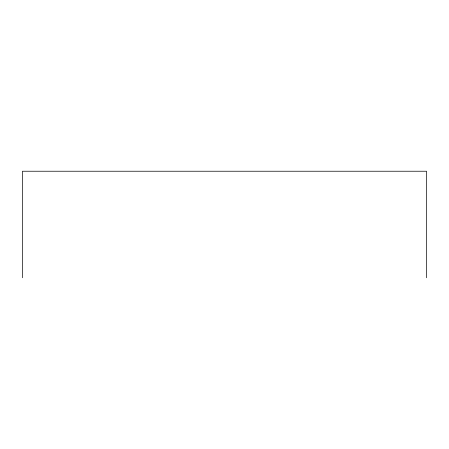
<?xml version="1.0" encoding="UTF-8"?>
<svg xmlns="http://www.w3.org/2000/svg" width="449" height="449" viewBox="0 0 449 449"><rect width="100%" height="100%" fill="white"/><g stroke="black" fill="none" stroke-linecap="round" stroke-linejoin="round"><path stroke-width="0.67" d="M426.55 277.768L426.55 171.232L22.45 171.232L22.45 277.768"/></g></svg>
